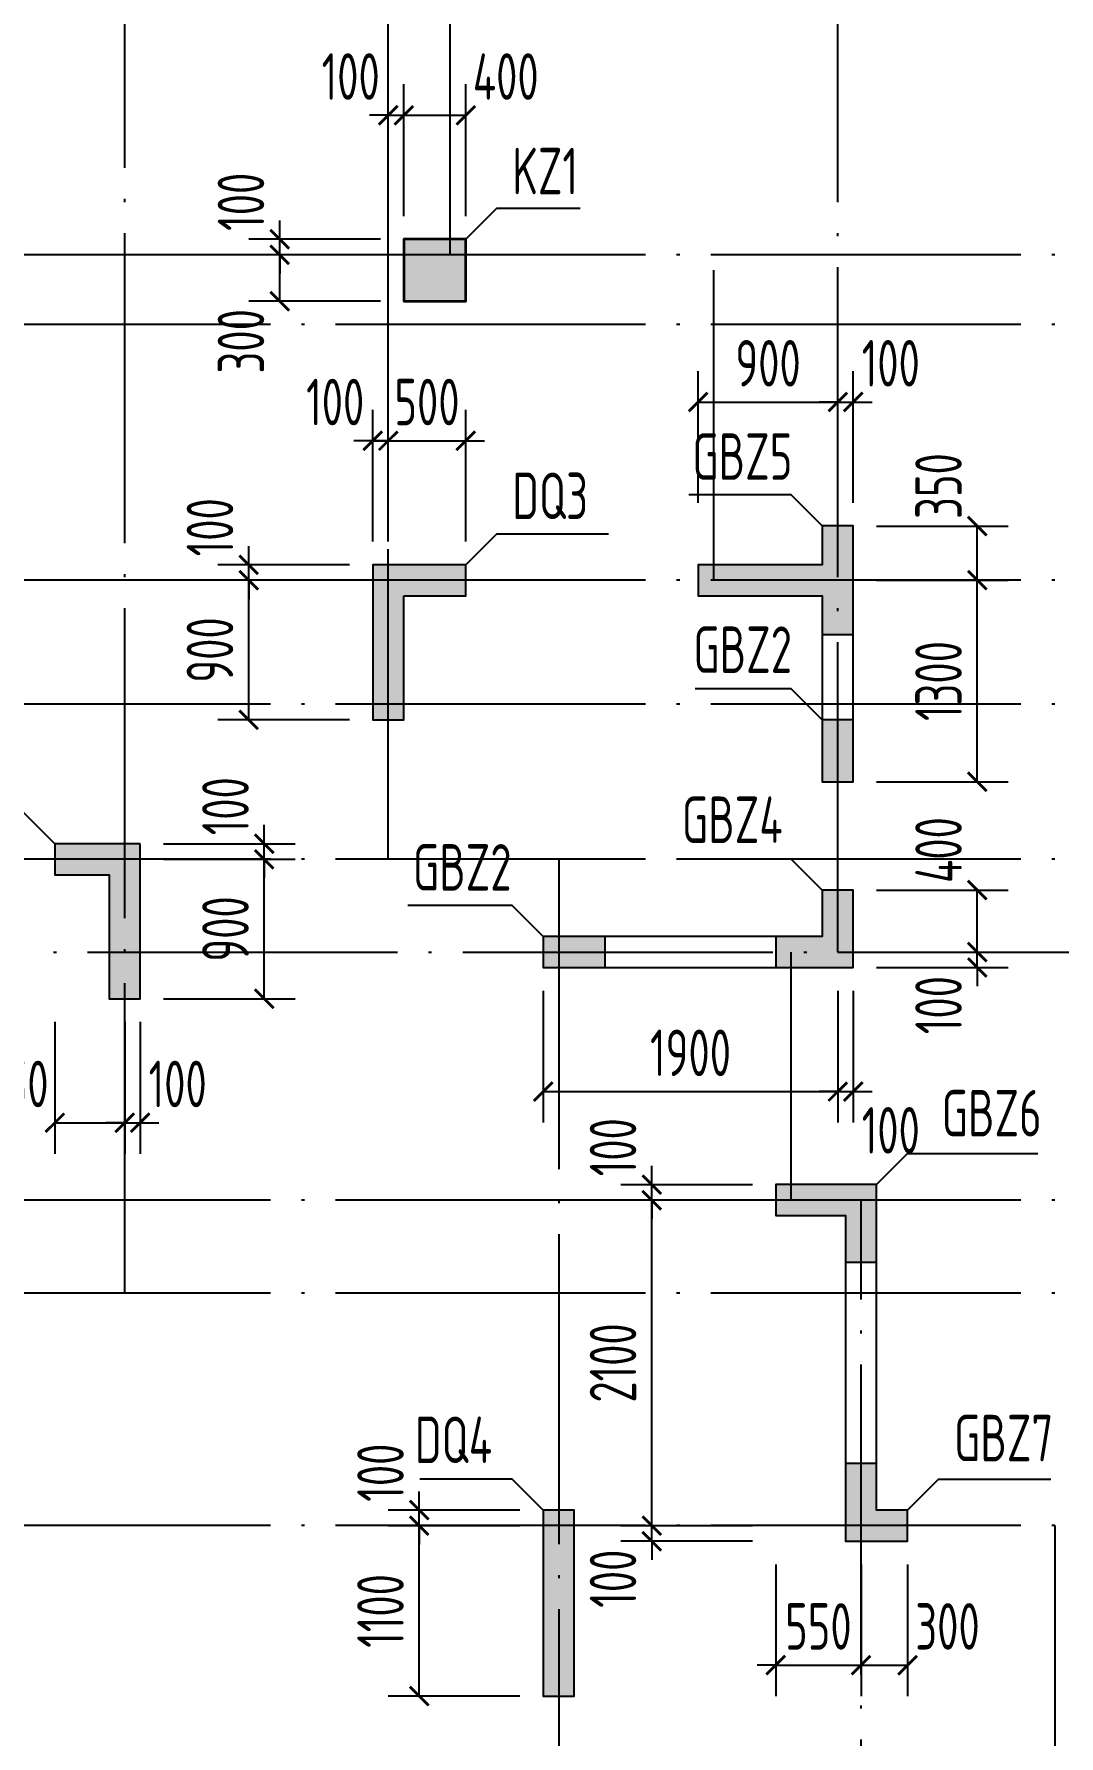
# Model space of a CAD drawing. Extents: x -1307975 to -76406, y -96289 to 379359.
# Drawn here: x -965280 to -958668, y 284193 to 295174 of the extents above; entities that cross this region are included whole.
import ezdxf
from ezdxf.enums import TextEntityAlignment as Align

# ---------------------------------------------------------------- set-up
doc = ezdxf.new("R2010")
doc.units = 0
doc.header["$LTSCALE"] = 1000
doc.linetypes.add('DOTE', pattern=[2.42, 2, -0.2, 0.02, -0.2])
doc.layers.get('0').update_dxf_attribs({"linetype": 'CONTINUOUS'})
doc.layers.get('DEFPOINTS').update_dxf_attribs({"linetype": 'CONTINUOUS'})
for name, color, linetype in [('A-DOTE', 10, 'DOTE'), ('COLU_DE_TEXT', 7, 'CONTINUOUS'), ('LABEL', 1, 'CONTINUOUS'), ('S-Q墙实线', 6, 'CONTINUOUS'), ('S-Q墙标注', 3, 'CONTINUOUS'), ('S-X详图填充', 252, 'CONTINUOUS'), ('S-X详图实线', 4, 'CONTINUOUS'), ('S-Z柱实线', 6, 'CONTINUOUS'), ('S-Z柱编号', 6, 'CONTINUOUS')]:
    doc.layers.add(name, color=color, linetype=linetype)
doc.styles.add('TSSD_REIN', font='tssdeng.shx', dxfattribs={"width": 0.7, "height": 300, "bigfont": 'tssdchn.shx'})
doc.styles.add('结构文字', font='zstxt.shx', dxfattribs={"width": 0.7, "bigfont": 'zshz.shx'})
doc.dimstyles.new('STRUCK', dxfattribs={"dimtxt": 400, "dimasz": 121, "dimexe": 200, "dimexo": 150, "dimgap": 115, "dimtad": 1, "dimdec": 0, "dimdsep": 46, "dimtxsty": '结构文字', "dimblk": 'ARCHTICK', "dimcen": 400, "dimclrd": 3, "dimclre": 3, "dimclrt": 7, "dimadec": 0, "dimazin": 0, "dimtfac": 1, "dimtdec": 0, "dimtix": 1, "dimtmove": 2, "dimatfit": 3, "dimldrblk": '_DIMX', "dimfxl": 1, "dimtolj": 1, "dimtzin": 0, "dimarcsym": 0})

# ---------------------------------------------------------------- blocks, each defined once
blk = doc.blocks.new('20210726.16350016')
at = {"layer": 'A-DOTE'}
for p, q in [((11100, 10900), (11100, 21100)), ((12800, 13700), (12800, 21100)), ((13200, 17600), (13200, 21100)), ((15700, 13100.3), (15700, 21100)), ((55600, 17600), (3600, 17600)), ((14900, 15500), (14900, 17600)), ((55600, 17150), (3600, 17150)), ((55600, 15500), (3600, 15500)), ((55600, 14700), (3600, 14700)), ((55600, 13700), (3600, 13700)), ((13900.2, 13700), (13900, 3600)), ((3600, 13100.3), (55600, 13100.3)), ((15400, 11500), (15400, 13100)), ((55600, 11500), (3600, 11500)), ((15850, 3600), (15850, 11500)), ((55600, 10900), (3600, 10900)), ((55600, 9400), (3600, 9400)), ((17100, 9400), (17100, 3600))]:
    blk.add_line(p, q, dxfattribs=at)
blk = doc.blocks.new('_ArchTick')
at = {"color": 0, "linetype": 'ByBlock', "const_width": 0.15}
blk.add_lwpolyline([(-0.5, -0.5), (0.5, 0.5)], dxfattribs=at)
blk = doc.blocks.new('*D1223')
at = {"layer": 'DEFPOINTS', "color": 0, "transparency": 16777216}
for p in [(-962795, 285550), (-961995, 285550), (-961995, 284450)]:
    blk.add_point(p, dxfattribs=at)
at = {"layer": 'S-Q墙标注', "color": 3, "lineweight": -2, "transparency": 16777216}
for p, q in [((-962145, 285550), (-962995, 285550)), ((-962795, 284450), (-962795, 285550)), ((-962145, 284450), (-962995, 284450))]:
    blk.add_line(p, q, dxfattribs=at)
at = {"layer": 'S-Q墙标注', "color": 3, "lineweight": -2, "transparency": 16777216, "xscale": 121, "yscale": 121, "zscale": 121}
for p, rotation in [((-962795, 285550), 90), ((-962795, 284450), 270)]:
    blk.add_blockref('_ArchTick', p, dxfattribs=dict(at, rotation=rotation))
at = {"layer": 'S-Q墙标注', "color": 7, "transparency": 16777216, "insert": (-963045, 285000), "char_height": 300, "attachment_point": 5, "rotation": 90, "style": 'TSSD_REIN'}
blk.add_mtext('\\A1;1100', dxfattribs=at)
blk = doc.blocks.new('_DIMX')
blk.add_line((-150, 0), (150, 0))
at = {"const_width": 50}
blk.add_lwpolyline([(-70, -70), (70, 70)], dxfattribs=at)
blk = doc.blocks.new('*D1224')
at = {"layer": 'DEFPOINTS', "color": 0, "transparency": 16777216}
for p in [(-962795, 285650), (-961995, 285650), (-961995, 285550)]:
    blk.add_point(p, dxfattribs=at)
at = {"layer": 'S-Q墙标注', "color": 3, "lineweight": -2, "transparency": 16777216}
for p, q in [((-962795, 285650), (-962795, 285771)), ((-962145, 285650), (-962995, 285650)), ((-962795, 285550), (-962795, 285650)), ((-962145, 285550), (-962995, 285550)), ((-962795, 285550), (-962795, 285429))]:
    blk.add_line(p, q, dxfattribs=at)
at = {"layer": 'S-Q墙标注', "color": 3, "lineweight": -2, "transparency": 16777216, "xscale": 121, "yscale": 121, "zscale": 121}
for p, rotation in [((-962795, 285650), 270), ((-962795, 285550), 90)]:
    blk.add_blockref('_ArchTick', p, dxfattribs=dict(at, rotation=rotation))
at = {"layer": 'S-Q墙标注', "color": 7, "transparency": 16777216, "insert": (-963045, 285892), "char_height": 300, "attachment_point": 5, "rotation": 90, "style": 'TSSD_REIN'}
blk.add_mtext('\\A1;100', dxfattribs=at)
blk = doc.blocks.new('*D1233')
at = {"layer": 'DEFPOINTS', "color": 0, "transparency": 16777216}
for p in [(-964595, 289850), (-963795, 289850), (-964595, 288950)]:
    blk.add_point(p, dxfattribs=at)
at = {"layer": 'S-Q墙标注', "color": 3, "lineweight": -2, "transparency": 16777216}
for p, q in [((-964445, 289850), (-963595, 289850)), ((-963795, 288950), (-963795, 289850)), ((-964445, 288950), (-963595, 288950))]:
    blk.add_line(p, q, dxfattribs=at)
at = {"layer": 'S-Q墙标注', "color": 3, "lineweight": -2, "transparency": 16777216, "xscale": 121, "yscale": 121, "zscale": 121}
for p, rotation in [((-963795, 289850), 90), ((-963795, 288950), 270)]:
    blk.add_blockref('_ArchTick', p, dxfattribs=dict(at, rotation=rotation))
at = {"layer": 'S-Q墙标注', "color": 7, "transparency": 16777216, "insert": (-964045, 289400), "char_height": 300, "attachment_point": 5, "rotation": 90, "style": 'TSSD_REIN'}
blk.add_mtext('\\A1;900', dxfattribs=at)
blk = doc.blocks.new('*D1234')
at = {"layer": 'DEFPOINTS', "color": 0, "transparency": 16777216}
for p in [(-964595, 289950), (-963795, 289950), (-964595, 289850)]:
    blk.add_point(p, dxfattribs=at)
at = {"layer": 'S-Q墙标注', "color": 3, "lineweight": -2, "transparency": 16777216}
for p, q in [((-963795, 289950), (-963795, 290071)), ((-964445, 289950), (-963595, 289950)), ((-963795, 289850), (-963795, 289950)), ((-964445, 289850), (-963595, 289850)), ((-963795, 289850), (-963795, 289729))]:
    blk.add_line(p, q, dxfattribs=at)
at = {"layer": 'S-Q墙标注', "color": 3, "lineweight": -2, "transparency": 16777216, "xscale": 121, "yscale": 121, "zscale": 121}
for p, rotation in [((-963795, 289950), 270), ((-963795, 289850), 90)]:
    blk.add_blockref('_ArchTick', p, dxfattribs=dict(at, rotation=rotation))
at = {"layer": 'S-Q墙标注', "color": 7, "transparency": 16777216, "insert": (-964045, 290192), "char_height": 300, "attachment_point": 5, "rotation": 90, "style": 'TSSD_REIN'}
blk.add_mtext('\\A1;100', dxfattribs=at)
blk = doc.blocks.new('*D1235')
at = {"layer": 'DEFPOINTS', "color": 0, "transparency": 16777216}
for p in [(-965145, 288950), (-964695, 288950), (-964695, 288150)]:
    blk.add_point(p, dxfattribs=at)
at = {"layer": 'S-Q墙标注', "color": 3, "lineweight": -2, "transparency": 16777216}
for p, q in [((-965145, 288800), (-965145, 287950)), ((-964695, 288800), (-964695, 287950)), ((-965145, 288150), (-964695, 288150))]:
    blk.add_line(p, q, dxfattribs=at)
at = {"layer": 'S-Q墙标注', "color": 3, "lineweight": -2, "transparency": 16777216, "xscale": 121, "yscale": 121, "zscale": 121, "rotation": 180}
blk.add_blockref('_ArchTick', (-965145, 288150), dxfattribs=at)
at = {"layer": 'S-Q墙标注', "color": 3, "lineweight": -2, "transparency": 16777216, "xscale": 121, "yscale": 121, "zscale": 121}
blk.add_blockref('_ArchTick', (-964695, 288150), dxfattribs=at)
at = {"layer": 'S-Q墙标注', "color": 7, "transparency": 16777216, "insert": (-965403, 288400), "char_height": 300, "attachment_point": 5, "style": 'TSSD_REIN'}
blk.add_mtext('\\A1;450', dxfattribs=at)
blk = doc.blocks.new('*D1236')
at = {"layer": 'DEFPOINTS', "color": 0, "transparency": 16777216}
for p in [(-964695, 288950), (-964595, 288950), (-964595, 288150)]:
    blk.add_point(p, dxfattribs=at)
at = {"layer": 'S-Q墙标注', "color": 3, "lineweight": -2, "transparency": 16777216}
for p, q in [((-964695, 288800), (-964695, 287950)), ((-964595, 288800), (-964595, 287950)), ((-964695, 288150), (-964816, 288150)), ((-964695, 288150), (-964595, 288150)), ((-964595, 288150), (-964474, 288150))]:
    blk.add_line(p, q, dxfattribs=at)
at = {"layer": 'S-Q墙标注', "color": 3, "lineweight": -2, "transparency": 16777216, "xscale": 121, "yscale": 121, "zscale": 121}
blk.add_blockref('_ArchTick', (-964695, 288150), dxfattribs=at)
at = {"layer": 'S-Q墙标注', "color": 3, "lineweight": -2, "transparency": 16777216, "xscale": 121, "yscale": 121, "zscale": 121, "rotation": 180}
blk.add_blockref('_ArchTick', (-964595, 288150), dxfattribs=at)
at = {"layer": 'S-Q墙标注', "color": 7, "transparency": 16777216, "insert": (-964353, 288400), "char_height": 300, "attachment_point": 5, "style": 'TSSD_REIN'}
blk.add_mtext('\\A1;100', dxfattribs=at)
blk = doc.blocks.new('*D1237')
at = {"layer": 'DEFPOINTS', "color": 0, "transparency": 16777216}
for p in [(-959995, 289251), (-959195, 289251), (-959995, 289151)]:
    blk.add_point(p, dxfattribs=at)
at = {"layer": 'S-Q墙标注', "color": 3, "lineweight": -2, "transparency": 16777216}
for p, q in [((-959195, 289251), (-959195, 289372)), ((-959845, 289251), (-958995, 289251)), ((-959195, 289151), (-959195, 289251)), ((-959845, 289151), (-958995, 289151)), ((-959195, 289151), (-959195, 289030))]:
    blk.add_line(p, q, dxfattribs=at)
at = {"layer": 'S-Q墙标注', "color": 3, "lineweight": -2, "transparency": 16777216, "xscale": 121, "yscale": 121, "zscale": 121}
for p, rotation in [((-959195, 289251), 270), ((-959195, 289151), 90)]:
    blk.add_blockref('_ArchTick', p, dxfattribs=dict(at, rotation=rotation))
at = {"layer": 'S-Q墙标注', "color": 7, "transparency": 16777216, "insert": (-959445, 288909), "char_height": 300, "attachment_point": 5, "rotation": 90, "style": 'TSSD_REIN'}
blk.add_mtext('\\A1;100', dxfattribs=at)
blk = doc.blocks.new('*D1238')
at = {"layer": 'DEFPOINTS', "color": 0, "transparency": 16777216}
for p in [(-959995, 289651), (-959195, 289651), (-959995, 289251)]:
    blk.add_point(p, dxfattribs=at)
at = {"layer": 'S-Q墙标注', "color": 3, "lineweight": -2, "transparency": 16777216}
for p, q in [((-959845, 289651), (-958995, 289651)), ((-959195, 289251), (-959195, 289651)), ((-959845, 289251), (-958995, 289251))]:
    blk.add_line(p, q, dxfattribs=at)
at = {"layer": 'S-Q墙标注', "color": 3, "lineweight": -2, "transparency": 16777216, "xscale": 121, "yscale": 121, "zscale": 121}
for p, rotation in [((-959195, 289651), 90), ((-959195, 289251), 270)]:
    blk.add_blockref('_ArchTick', p, dxfattribs=dict(at, rotation=rotation))
at = {"layer": 'S-Q墙标注', "color": 7, "transparency": 16777216, "insert": (-959445, 289909), "char_height": 300, "attachment_point": 5, "rotation": 90, "style": 'TSSD_REIN'}
blk.add_mtext('\\A1;400', dxfattribs=at)
blk = doc.blocks.new('*D1239')
at = {"layer": 'DEFPOINTS', "color": 0, "transparency": 16777216}
for p in [(-961995, 289151), (-960095, 289151), (-960095, 288351)]:
    blk.add_point(p, dxfattribs=at)
at = {"layer": 'S-Q墙标注', "color": 3, "lineweight": -2, "transparency": 16777216}
for p, q in [((-961995, 289001), (-961995, 288151)), ((-960095, 289001), (-960095, 288151)), ((-961995, 288351), (-960095, 288351))]:
    blk.add_line(p, q, dxfattribs=at)
at = {"layer": 'S-Q墙标注', "color": 3, "lineweight": -2, "transparency": 16777216, "xscale": 121, "yscale": 121, "zscale": 121, "rotation": 180}
blk.add_blockref('_ArchTick', (-961995, 288351), dxfattribs=at)
at = {"layer": 'S-Q墙标注', "color": 3, "lineweight": -2, "transparency": 16777216, "xscale": 121, "yscale": 121, "zscale": 121}
blk.add_blockref('_ArchTick', (-960095, 288351), dxfattribs=at)
at = {"layer": 'S-Q墙标注', "color": 7, "transparency": 16777216, "insert": (-961045, 288601), "char_height": 300, "attachment_point": 5, "style": 'TSSD_REIN'}
blk.add_mtext('\\A1;1900', dxfattribs=at)
blk = doc.blocks.new('*D1240')
at = {"layer": 'DEFPOINTS', "color": 0, "transparency": 16777216}
for p in [(-960095, 289151), (-959995, 289151), (-959995, 288351)]:
    blk.add_point(p, dxfattribs=at)
at = {"layer": 'S-Q墙标注', "color": 3, "lineweight": -2, "transparency": 16777216}
for p, q in [((-960095, 289001), (-960095, 288151)), ((-959995, 289001), (-959995, 288151)), ((-960095, 288351), (-960216, 288351)), ((-960095, 288351), (-959995, 288351)), ((-959995, 288351), (-959874, 288351))]:
    blk.add_line(p, q, dxfattribs=at)
at = {"layer": 'S-Q墙标注', "color": 3, "lineweight": -2, "transparency": 16777216, "xscale": 121, "yscale": 121, "zscale": 121}
blk.add_blockref('_ArchTick', (-960095, 288351), dxfattribs=at)
at = {"layer": 'S-Q墙标注', "color": 3, "lineweight": -2, "transparency": 16777216, "xscale": 121, "yscale": 121, "zscale": 121, "rotation": 180}
blk.add_blockref('_ArchTick', (-959995, 288351), dxfattribs=at)
at = {"layer": 'S-Q墙标注', "color": 7, "transparency": 16777216, "insert": (-959753, 288101), "char_height": 300, "attachment_point": 5, "style": 'TSSD_REIN'}
blk.add_mtext('\\A1;100', dxfattribs=at)
blk = doc.blocks.new('*D1241')
at = {"layer": 'DEFPOINTS', "color": 0, "transparency": 16777216}
for p in [(-963895, 291650), (-963095, 291650), (-963095, 290750)]:
    blk.add_point(p, dxfattribs=at)
at = {"layer": 'S-Q墙标注', "color": 3, "lineweight": -2, "transparency": 16777216}
for p, q in [((-963245, 291650), (-964095, 291650)), ((-963895, 290750), (-963895, 291650)), ((-963245, 290750), (-964095, 290750))]:
    blk.add_line(p, q, dxfattribs=at)
at = {"layer": 'S-Q墙标注', "color": 3, "lineweight": -2, "transparency": 16777216, "xscale": 121, "yscale": 121, "zscale": 121}
for p, rotation in [((-963895, 291650), 90), ((-963895, 290750), 270)]:
    blk.add_blockref('_ArchTick', p, dxfattribs=dict(at, rotation=rotation))
at = {"layer": 'S-Q墙标注', "color": 7, "transparency": 16777216, "insert": (-964145, 291200), "char_height": 300, "attachment_point": 5, "rotation": 90, "style": 'TSSD_REIN'}
blk.add_mtext('\\A1;900', dxfattribs=at)
blk = doc.blocks.new('*D1242')
at = {"layer": 'DEFPOINTS', "color": 0, "transparency": 16777216}
for p in [(-963895, 291750), (-963095, 291750), (-963095, 291650)]:
    blk.add_point(p, dxfattribs=at)
at = {"layer": 'S-Q墙标注', "color": 3, "lineweight": -2, "transparency": 16777216}
for p, q in [((-963895, 291750), (-963895, 291871)), ((-963245, 291750), (-964095, 291750)), ((-963895, 291650), (-963895, 291750)), ((-963245, 291650), (-964095, 291650)), ((-963895, 291650), (-963895, 291529))]:
    blk.add_line(p, q, dxfattribs=at)
at = {"layer": 'S-Q墙标注', "color": 3, "lineweight": -2, "transparency": 16777216, "xscale": 121, "yscale": 121, "zscale": 121}
for p, rotation in [((-963895, 291750), 270), ((-963895, 291650), 90)]:
    blk.add_blockref('_ArchTick', p, dxfattribs=dict(at, rotation=rotation))
at = {"layer": 'S-Q墙标注', "color": 7, "transparency": 16777216, "insert": (-964145, 291992), "char_height": 300, "attachment_point": 5, "rotation": 90, "style": 'TSSD_REIN'}
blk.add_mtext('\\A1;100', dxfattribs=at)
blk = doc.blocks.new('*D1243')
at = {"layer": 'DEFPOINTS', "color": 0, "transparency": 16777216}
for p in [(-962995, 292550), (-963095, 291750), (-962995, 291750)]:
    blk.add_point(p, dxfattribs=at)
at = {"layer": 'S-Q墙标注', "color": 3, "lineweight": -2, "transparency": 16777216}
for p, q in [((-963095, 291900), (-963095, 292750)), ((-962995, 291900), (-962995, 292750)), ((-963095, 292550), (-963216, 292550)), ((-963095, 292550), (-962995, 292550)), ((-962995, 292550), (-962874, 292550))]:
    blk.add_line(p, q, dxfattribs=at)
at = {"layer": 'S-Q墙标注', "color": 3, "lineweight": -2, "transparency": 16777216, "xscale": 121, "yscale": 121, "zscale": 121}
blk.add_blockref('_ArchTick', (-963095, 292550), dxfattribs=at)
at = {"layer": 'S-Q墙标注', "color": 3, "lineweight": -2, "transparency": 16777216, "xscale": 121, "yscale": 121, "zscale": 121, "rotation": 180}
blk.add_blockref('_ArchTick', (-962995, 292550), dxfattribs=at)
at = {"layer": 'S-Q墙标注', "color": 7, "transparency": 16777216, "insert": (-963337, 292800), "char_height": 300, "attachment_point": 5, "style": 'TSSD_REIN'}
blk.add_mtext('\\A1;100', dxfattribs=at)
blk = doc.blocks.new('*D1244')
at = {"layer": 'DEFPOINTS', "color": 0, "transparency": 16777216}
for p in [(-962495, 292550), (-962995, 291750), (-962495, 291750)]:
    blk.add_point(p, dxfattribs=at)
at = {"layer": 'S-Q墙标注', "color": 3, "lineweight": -2, "transparency": 16777216}
for p, q in [((-962995, 291900), (-962995, 292750)), ((-962495, 291900), (-962495, 292750)), ((-962995, 292550), (-963116, 292550)), ((-962995, 292550), (-962495, 292550)), ((-962495, 292550), (-962374, 292550))]:
    blk.add_line(p, q, dxfattribs=at)
at = {"layer": 'S-Q墙标注', "color": 3, "lineweight": -2, "transparency": 16777216, "xscale": 121, "yscale": 121, "zscale": 121}
blk.add_blockref('_ArchTick', (-962995, 292550), dxfattribs=at)
at = {"layer": 'S-Q墙标注', "color": 3, "lineweight": -2, "transparency": 16777216, "xscale": 121, "yscale": 121, "zscale": 121, "rotation": 180}
blk.add_blockref('_ArchTick', (-962495, 292550), dxfattribs=at)
at = {"layer": 'S-Q墙标注', "color": 7, "transparency": 16777216, "insert": (-962745, 292800), "char_height": 300, "attachment_point": 5, "style": 'TSSD_REIN'}
blk.add_mtext('\\A1;500', dxfattribs=at)
blk = doc.blocks.new('*D1245')
at = {"layer": 'DEFPOINTS', "color": 0, "transparency": 16777216}
for p in [(-961295, 285550), (-960495, 285550), (-960495, 285450)]:
    blk.add_point(p, dxfattribs=at)
at = {"layer": 'S-Q墙标注', "color": 3, "lineweight": -2, "transparency": 16777216}
for p, q in [((-961295, 285550), (-961295, 285671)), ((-960645, 285550), (-961495, 285550)), ((-961295, 285450), (-961295, 285550)), ((-960645, 285450), (-961495, 285450)), ((-961295, 285450), (-961295, 285329))]:
    blk.add_line(p, q, dxfattribs=at)
at = {"layer": 'S-Q墙标注', "color": 3, "lineweight": -2, "transparency": 16777216, "xscale": 121, "yscale": 121, "zscale": 121}
for p, rotation in [((-961295, 285550), 270), ((-961295, 285450), 90)]:
    blk.add_blockref('_ArchTick', p, dxfattribs=dict(at, rotation=rotation))
at = {"layer": 'S-Q墙标注', "color": 7, "transparency": 16777216, "insert": (-961545, 285208), "char_height": 300, "attachment_point": 5, "rotation": 90, "style": 'TSSD_REIN'}
blk.add_mtext('\\A1;100', dxfattribs=at)
blk = doc.blocks.new('*D1246')
at = {"layer": 'DEFPOINTS', "color": 0, "transparency": 16777216}
for p in [(-961295, 287650), (-960495, 287650), (-960495, 285550)]:
    blk.add_point(p, dxfattribs=at)
at = {"layer": 'S-Q墙标注', "color": 3, "lineweight": -2, "transparency": 16777216}
for p, q in [((-960645, 287650), (-961495, 287650)), ((-961295, 285550), (-961295, 287650)), ((-960645, 285550), (-961495, 285550))]:
    blk.add_line(p, q, dxfattribs=at)
at = {"layer": 'S-Q墙标注', "color": 3, "lineweight": -2, "transparency": 16777216, "xscale": 121, "yscale": 121, "zscale": 121}
for p, rotation in [((-961295, 287650), 90), ((-961295, 285550), 270)]:
    blk.add_blockref('_ArchTick', p, dxfattribs=dict(at, rotation=rotation))
at = {"layer": 'S-Q墙标注', "color": 7, "transparency": 16777216, "insert": (-961545, 286600), "char_height": 300, "attachment_point": 5, "rotation": 90, "style": 'TSSD_REIN'}
blk.add_mtext('\\A1;2100', dxfattribs=at)
blk = doc.blocks.new('*D1247')
at = {"layer": 'DEFPOINTS', "color": 0, "transparency": 16777216}
for p in [(-961295, 287750), (-960495, 287750), (-960495, 287650)]:
    blk.add_point(p, dxfattribs=at)
at = {"layer": 'S-Q墙标注', "color": 3, "lineweight": -2, "transparency": 16777216}
for p, q in [((-961295, 287750), (-961295, 287871)), ((-960645, 287750), (-961495, 287750)), ((-961295, 287650), (-961295, 287750)), ((-960645, 287650), (-961495, 287650)), ((-961295, 287650), (-961295, 287529))]:
    blk.add_line(p, q, dxfattribs=at)
at = {"layer": 'S-Q墙标注', "color": 3, "lineweight": -2, "transparency": 16777216, "xscale": 121, "yscale": 121, "zscale": 121}
for p, rotation in [((-961295, 287750), 270), ((-961295, 287650), 90)]:
    blk.add_blockref('_ArchTick', p, dxfattribs=dict(at, rotation=rotation))
at = {"layer": 'S-Q墙标注', "color": 7, "transparency": 16777216, "insert": (-961545, 287992), "char_height": 300, "attachment_point": 5, "rotation": 90, "style": 'TSSD_REIN'}
blk.add_mtext('\\A1;100', dxfattribs=at)
blk = doc.blocks.new('*D1678')
at = {"layer": 'DEFPOINTS', "color": 0, "transparency": 16777216}
for p in [(-960495, 285450), (-959945, 285450), (-959945, 284650)]:
    blk.add_point(p, dxfattribs=at)
at = {"layer": 'S-Q墙标注', "color": 3, "lineweight": -2, "transparency": 16777216}
for p, q in [((-960495, 285300), (-960495, 284450)), ((-959945, 285300), (-959945, 284450)), ((-960495, 284650), (-960616, 284650)), ((-960495, 284650), (-959945, 284650)), ((-959945, 284650), (-959824, 284650))]:
    blk.add_line(p, q, dxfattribs=at)
at = {"layer": 'S-Q墙标注', "color": 3, "lineweight": -2, "transparency": 16777216, "xscale": 121, "yscale": 121, "zscale": 121}
blk.add_blockref('_ArchTick', (-960495, 284650), dxfattribs=at)
at = {"layer": 'S-Q墙标注', "color": 3, "lineweight": -2, "transparency": 16777216, "xscale": 121, "yscale": 121, "zscale": 121, "rotation": 180}
blk.add_blockref('_ArchTick', (-959945, 284650), dxfattribs=at)
at = {"layer": 'S-Q墙标注', "color": 7, "transparency": 16777216, "insert": (-960220, 284900), "char_height": 300, "attachment_point": 5, "style": 'TSSD_REIN'}
blk.add_mtext('\\A1;550', dxfattribs=at)
blk = doc.blocks.new('*D1679')
at = {"layer": 'DEFPOINTS', "color": 0, "transparency": 16777216}
for p in [(-959945, 285450), (-959645, 285450), (-959645, 284650)]:
    blk.add_point(p, dxfattribs=at)
at = {"layer": 'S-Q墙标注', "color": 3, "lineweight": -2, "transparency": 16777216}
for p, q in [((-959945, 285300), (-959945, 284450)), ((-959645, 285300), (-959645, 284450)), ((-959945, 284650), (-959645, 284650))]:
    blk.add_line(p, q, dxfattribs=at)
at = {"layer": 'S-Q墙标注', "color": 3, "lineweight": -2, "transparency": 16777216, "xscale": 121, "yscale": 121, "zscale": 121, "rotation": 180}
blk.add_blockref('_ArchTick', (-959945, 284650), dxfattribs=at)
at = {"layer": 'S-Q墙标注', "color": 3, "lineweight": -2, "transparency": 16777216, "xscale": 121, "yscale": 121, "zscale": 121}
blk.add_blockref('_ArchTick', (-959645, 284650), dxfattribs=at)
at = {"layer": 'S-Q墙标注', "color": 7, "transparency": 16777216, "insert": (-959387, 284900), "char_height": 300, "attachment_point": 5, "style": 'TSSD_REIN'}
blk.add_mtext('\\A1;300', dxfattribs=at)
blk = doc.blocks.new('*D1702')
at = {"layer": 'DEFPOINTS', "color": 0, "transparency": 16777216}
for p in [(-963695, 293850), (-962895, 293850), (-962895, 293750)]:
    blk.add_point(p, dxfattribs=at)
at = {"layer": 'S-Q墙标注', "color": 3, "lineweight": -2, "transparency": 16777216}
for p, q in [((-963695, 293850), (-963695, 293971)), ((-963045, 293850), (-963895, 293850)), ((-963045, 293750), (-963895, 293750)), ((-963695, 293750), (-963695, 293850)), ((-963695, 293750), (-963695, 293629))]:
    blk.add_line(p, q, dxfattribs=at)
at = {"layer": 'S-Q墙标注', "color": 3, "lineweight": -2, "transparency": 16777216, "xscale": 121, "yscale": 121, "zscale": 121}
for p, rotation in [((-963695, 293850), 270), ((-963695, 293750), 90)]:
    blk.add_blockref('_ArchTick', p, dxfattribs=dict(at, rotation=rotation))
at = {"layer": 'S-Q墙标注', "color": 7, "transparency": 16777216, "insert": (-963945, 294092), "char_height": 300, "attachment_point": 5, "rotation": 90, "style": 'TSSD_REIN'}
blk.add_mtext('\\A1;100', dxfattribs=at)
blk = doc.blocks.new('*D1705')
at = {"layer": 'DEFPOINTS', "color": 0, "transparency": 16777216}
for p in [(-963695, 293750), (-962895, 293750), (-962895, 293450)]:
    blk.add_point(p, dxfattribs=at)
at = {"layer": 'S-Q墙标注', "color": 3, "lineweight": -2, "transparency": 16777216}
for p, q in [((-963045, 293750), (-963895, 293750)), ((-963695, 293450), (-963695, 293750)), ((-963045, 293450), (-963895, 293450))]:
    blk.add_line(p, q, dxfattribs=at)
at = {"layer": 'S-Q墙标注', "color": 3, "lineweight": -2, "transparency": 16777216, "xscale": 121, "yscale": 121, "zscale": 121}
for p, rotation in [((-963695, 293750), 90), ((-963695, 293450), 270)]:
    blk.add_blockref('_ArchTick', p, dxfattribs=dict(at, rotation=rotation))
at = {"layer": 'S-Q墙标注', "color": 7, "transparency": 16777216, "insert": (-963945, 293192), "char_height": 300, "attachment_point": 5, "rotation": 90, "style": 'TSSD_REIN'}
blk.add_mtext('\\A1;300', dxfattribs=at)
blk = doc.blocks.new('*D1706')
at = {"layer": 'DEFPOINTS', "color": 0, "transparency": 16777216}
for p in [(-962495, 294650), (-962895, 293850), (-962495, 293850)]:
    blk.add_point(p, dxfattribs=at)
at = {"layer": 'S-Q墙标注', "color": 3, "lineweight": -2, "transparency": 16777216}
for p, q in [((-962895, 294000), (-962895, 294850)), ((-962495, 294000), (-962495, 294850)), ((-962895, 294650), (-962495, 294650))]:
    blk.add_line(p, q, dxfattribs=at)
at = {"layer": 'S-Q墙标注', "color": 3, "lineweight": -2, "transparency": 16777216, "xscale": 121, "yscale": 121, "zscale": 121, "rotation": 180}
blk.add_blockref('_ArchTick', (-962895, 294650), dxfattribs=at)
at = {"layer": 'S-Q墙标注', "color": 3, "lineweight": -2, "transparency": 16777216, "xscale": 121, "yscale": 121, "zscale": 121}
blk.add_blockref('_ArchTick', (-962495, 294650), dxfattribs=at)
at = {"layer": 'S-Q墙标注', "color": 7, "transparency": 16777216, "insert": (-962237, 294900), "char_height": 300, "attachment_point": 5, "style": 'TSSD_REIN'}
blk.add_mtext('\\A1;400', dxfattribs=at)
blk = doc.blocks.new('*D1707')
at = {"layer": 'DEFPOINTS', "color": 0, "transparency": 16777216}
for p in [(-962895, 294650), (-962995, 293850), (-962895, 293850)]:
    blk.add_point(p, dxfattribs=at)
at = {"layer": 'S-Q墙标注', "color": 3, "lineweight": -2, "transparency": 16777216}
for p, q in [((-962995, 294000), (-962995, 294850)), ((-962895, 294000), (-962895, 294850)), ((-962995, 294650), (-963116, 294650)), ((-962995, 294650), (-962895, 294650)), ((-962895, 294650), (-962774, 294650))]:
    blk.add_line(p, q, dxfattribs=at)
at = {"layer": 'S-Q墙标注', "color": 3, "lineweight": -2, "transparency": 16777216, "xscale": 121, "yscale": 121, "zscale": 121}
blk.add_blockref('_ArchTick', (-962995, 294650), dxfattribs=at)
at = {"layer": 'S-Q墙标注', "color": 3, "lineweight": -2, "transparency": 16777216, "xscale": 121, "yscale": 121, "zscale": 121, "rotation": 180}
blk.add_blockref('_ArchTick', (-962895, 294650), dxfattribs=at)
at = {"layer": 'S-Q墙标注', "color": 7, "transparency": 16777216, "insert": (-963237, 294900), "char_height": 300, "attachment_point": 5, "style": 'TSSD_REIN'}
blk.add_mtext('\\A1;100', dxfattribs=at)
blk = doc.blocks.new('*D1748')
at = {"layer": 'DEFPOINTS', "color": 0, "transparency": 16777216}
for p in [(-959995, 291650), (-959195, 291650), (-959995, 290350)]:
    blk.add_point(p, dxfattribs=at)
at = {"layer": 'S-Q墙标注', "color": 3, "lineweight": -2, "transparency": 16777216}
for p, q in [((-959845, 291650), (-958995, 291650)), ((-959195, 290350), (-959195, 291650)), ((-959845, 290350), (-958995, 290350))]:
    blk.add_line(p, q, dxfattribs=at)
at = {"layer": 'S-Q墙标注', "color": 3, "lineweight": -2, "transparency": 16777216, "xscale": 121, "yscale": 121, "zscale": 121}
for p, rotation in [((-959195, 291650), 90), ((-959195, 290350), 270)]:
    blk.add_blockref('_ArchTick', p, dxfattribs=dict(at, rotation=rotation))
at = {"layer": 'S-Q墙标注', "color": 7, "transparency": 16777216, "insert": (-959445, 291000), "char_height": 300, "attachment_point": 5, "rotation": 90, "style": 'TSSD_REIN'}
blk.add_mtext('\\A1;1300', dxfattribs=at)
blk = doc.blocks.new('*D1749')
at = {"layer": 'DEFPOINTS', "color": 0, "transparency": 16777216}
for p in [(-959995, 292000), (-959195, 292000), (-959995, 291650)]:
    blk.add_point(p, dxfattribs=at)
at = {"layer": 'S-Q墙标注', "color": 3, "lineweight": -2, "transparency": 16777216}
for p, q in [((-959845, 292000), (-958995, 292000)), ((-959195, 291650), (-959195, 292000)), ((-959845, 291650), (-958995, 291650))]:
    blk.add_line(p, q, dxfattribs=at)
at = {"layer": 'S-Q墙标注', "color": 3, "lineweight": -2, "transparency": 16777216, "xscale": 121, "yscale": 121, "zscale": 121}
for p, rotation in [((-959195, 292000), 90), ((-959195, 291650), 270)]:
    blk.add_blockref('_ArchTick', p, dxfattribs=dict(at, rotation=rotation))
at = {"layer": 'S-Q墙标注', "color": 7, "transparency": 16777216, "insert": (-959445, 292258), "char_height": 300, "attachment_point": 5, "rotation": 90, "style": 'TSSD_REIN'}
blk.add_mtext('\\A1;350', dxfattribs=at)
blk = doc.blocks.new('*D1750')
at = {"layer": 'DEFPOINTS', "color": 0, "transparency": 16777216}
for p in [(-960095, 292800), (-960995, 292000), (-960095, 292000)]:
    blk.add_point(p, dxfattribs=at)
at = {"layer": 'S-Q墙标注', "color": 3, "lineweight": -2, "transparency": 16777216}
for p, q in [((-960995, 292150), (-960995, 293000)), ((-960095, 292150), (-960095, 293000)), ((-960995, 292800), (-960095, 292800))]:
    blk.add_line(p, q, dxfattribs=at)
at = {"layer": 'S-Q墙标注', "color": 3, "lineweight": -2, "transparency": 16777216, "xscale": 121, "yscale": 121, "zscale": 121, "rotation": 180}
blk.add_blockref('_ArchTick', (-960995, 292800), dxfattribs=at)
at = {"layer": 'S-Q墙标注', "color": 3, "lineweight": -2, "transparency": 16777216, "xscale": 121, "yscale": 121, "zscale": 121}
blk.add_blockref('_ArchTick', (-960095, 292800), dxfattribs=at)
at = {"layer": 'S-Q墙标注', "color": 7, "transparency": 16777216, "insert": (-960545, 293050), "char_height": 300, "attachment_point": 5, "style": 'TSSD_REIN'}
blk.add_mtext('\\A1;900', dxfattribs=at)
blk = doc.blocks.new('*D1751')
at = {"layer": 'DEFPOINTS', "color": 0, "transparency": 16777216}
for p in [(-959995, 292800), (-960095, 292000), (-959995, 292000)]:
    blk.add_point(p, dxfattribs=at)
at = {"layer": 'S-Q墙标注', "color": 3, "lineweight": -2, "transparency": 16777216}
for p, q in [((-960095, 292150), (-960095, 293000)), ((-959995, 292150), (-959995, 293000)), ((-960095, 292800), (-960216, 292800)), ((-960095, 292800), (-959995, 292800)), ((-959995, 292800), (-959874, 292800))]:
    blk.add_line(p, q, dxfattribs=at)
at = {"layer": 'S-Q墙标注', "color": 3, "lineweight": -2, "transparency": 16777216, "xscale": 121, "yscale": 121, "zscale": 121}
blk.add_blockref('_ArchTick', (-960095, 292800), dxfattribs=at)
at = {"layer": 'S-Q墙标注', "color": 3, "lineweight": -2, "transparency": 16777216, "xscale": 121, "yscale": 121, "zscale": 121, "rotation": 180}
blk.add_blockref('_ArchTick', (-959995, 292800), dxfattribs=at)
at = {"layer": 'S-Q墙标注', "color": 7, "transparency": 16777216, "insert": (-959753, 293050), "char_height": 300, "attachment_point": 5, "style": 'TSSD_REIN'}
blk.add_mtext('\\A1;100', dxfattribs=at)

msp = doc.modelspace()

# ---------------------------------------------------------------- hatches: boundary and pattern name
at = {"layer": 'S-X详图填充'}
h = msp.add_hatch(color=256, dxfattribs=at)
h.dxf.hatch_style = 1
h.paths.add_polyline_path([(-962494.83, 293850.33), (-962894.83, 293850.33), (-962894.83, 293450.33), (-962494.83, 293450.33)])
h = msp.add_hatch(color=256, dxfattribs=at)
h.dxf.hatch_style = 1
h.paths.add_polyline_path([(-960194.83, 291299.87), (-959994.83, 291299.87), (-959994.83, 292000.33), (-960194.83, 292000.33), (-960194.83, 291750.33), (-960994.96, 291750.33), (-960994.96, 291550.33), (-960194.83, 291550.33)])
h = msp.add_hatch(color=256, dxfattribs=at)
h.dxf.hatch_style = 1
h.paths.add_polyline_path([(-962894.83, 291550.33), (-962494.92, 291550.33), (-962494.92, 291750.33), (-963094.83, 291750.33), (-963094.83, 290750.33), (-962894.83, 290750.33)])
h = msp.add_hatch(color=256, dxfattribs=at)
h.dxf.hatch_style = 1
h.paths.add_polyline_path([(-959994.83, 290750.33), (-960194.83, 290750.33), (-960194.83, 290350.33), (-959994.83, 290350.33)])
h = msp.add_hatch(color=256, dxfattribs=at)
h.dxf.hatch_style = 1
h.paths.add_polyline_path([(-964594.82, 289950.33), (-965144.74, 289950.33), (-965144.74, 289750.33), (-964794.82, 289750.33), (-964794.82, 288950.33), (-964594.82, 288950.33)])
h = msp.add_hatch(color=256, dxfattribs=at)
h.dxf.hatch_style = 1
h.paths.add_polyline_path([(-960494.83, 289350.6), (-960494.83, 289150.6), (-959994.83, 289150.6), (-959994.83, 289650.6), (-960194.83, 289650.6), (-960194.83, 289350.6)])
h = msp.add_hatch(color=256, dxfattribs=at)
h.dxf.hatch_style = 1
h.paths.add_polyline_path([(-961594.83, 289150.6), (-961594.83, 289350.6), (-961994.83, 289350.6), (-961994.83, 289150.6)])
h = msp.add_hatch(color=256, dxfattribs=at)
h.dxf.hatch_style = 1
h.paths.add_polyline_path([(-960044.83, 287250.33), (-959844.83, 287250.33), (-959844.83, 287750.33), (-960494.9, 287750.33), (-960494.9, 287550.33), (-960044.83, 287550.33)])
h = msp.add_hatch(color=256, dxfattribs=at)
h.dxf.hatch_style = 1
h.paths.add_polyline_path([(-959844.83, 285950.33), (-960044.83, 285950.33), (-960044.83, 285450.33), (-959644.83, 285450.33), (-959644.83, 285650.33), (-959844.83, 285650.33)])
h = msp.add_hatch(color=256, dxfattribs=at)
h.dxf.hatch_style = 1
h.paths.add_polyline_path([(-961994.73, 284450.33), (-961794.73, 284450.33), (-961794.82, 285650.33), (-961994.82, 285650.33)])

# ---------------------------------------------------------------- linework, layer by layer
at = {"layer": 'LABEL'}
msp.add_lwpolyline([(-962494.83, 293850.33), (-962294.83, 294050.33), (-961755.88, 294050.33)], dxfattribs=at)
at = {"layer": 'S-Q墙实线'}
msp.add_lwpolyline([(-959994.83, 291650.33), (-959994.83, 292000.33), (-960194.83, 292000.33), (-960194.83, 291750.33), (-960994.96, 291750.33), (-960994.96, 291550.33), (-960194.83, 291550.33), (-960194.83, 290350.33), (-959994.83, 290350.33), (-959994.83, 291650.33)], dxfattribs=at)
for points in [[(-962894.83, 291550.33), (-962494.92, 291550.33), (-962494.92, 291750.33), (-963094.83, 291750.33), (-963094.83, 290750.33), (-962894.83, 290750.33)], [(-964594.82, 289950.33), (-965144.74, 289950.33), (-965144.74, 289750.33), (-964794.82, 289750.33), (-964794.82, 288950.33), (-964594.82, 288950.33)], [(-959994.83, 289150.6), (-959994.83, 289650.6), (-960194.83, 289650.6), (-960194.83, 289350.6), (-960394.9, 289350.6), (-961994.83, 289350.6), (-961994.83, 289150.6), (-960394.9, 289150.6)], [(-959844.83, 287750.33), (-960494.9, 287750.33), (-960494.9, 287550.33), (-960044.83, 287550.33), (-960044.83, 287050.33), (-960044.83, 285450.33), (-959644.83, 285450.33), (-959644.83, 285650.33), (-959844.83, 285650.33), (-959844.83, 287050.33)], [(-961794.82, 284450.33), (-961794.82, 285650.33), (-961994.82, 285650.33), (-961994.82, 284450.33)]]:
    msp.add_lwpolyline(points, close=True, dxfattribs=at)
at = {"layer": 'S-X详图实线'}
for points in [[(-962494.83, 293850.33), (-962894.83, 293850.33), (-962894.83, 293450.33), (-962494.83, 293450.33), (-962494.83, 293850.33)], [(-960194.83, 291299.87), (-959994.83, 291299.87), (-959994.83, 292000.33), (-960194.83, 292000.33), (-960194.83, 291750.33), (-960994.96, 291750.33), (-960994.96, 291550.33), (-960194.83, 291550.33), (-960194.83, 291550.33)], [(-962894.83, 291550.33), (-962494.92, 291550.33), (-962494.92, 291750.33), (-963094.83, 291750.33), (-963094.83, 290750.33), (-962894.83, 290750.33), (-962894.83, 291550.33)], [(-959994.83, 290750.33), (-960194.83, 290750.33), (-960194.83, 290350.33), (-959994.83, 290350.33), (-959994.83, 290750.33)], [(-964594.82, 289950.33), (-965144.74, 289950.33), (-965144.74, 289750.33), (-964794.82, 289750.33), (-964794.82, 288950.33), (-964594.82, 288950.33), (-964594.82, 289950.33)], [(-960494.83, 289350.6), (-960494.83, 289150.6), (-959994.83, 289150.6), (-959994.83, 289650.6), (-960194.83, 289650.6), (-960194.83, 289350.6), (-960494.83, 289350.6)], [(-961594.83, 289150.6), (-961594.83, 289350.6), (-961994.83, 289350.6), (-961994.83, 289150.6), (-961594.83, 289150.6)], [(-960044.83, 287250.33), (-959844.83, 287250.33), (-959844.83, 287750.33), (-960494.9, 287750.33), (-960494.9, 287550.33), (-960044.83, 287550.33), (-960044.83, 287250.33)], [(-959844.83, 285950.33), (-960044.83, 285950.33), (-960044.83, 285450.33), (-959644.83, 285450.33), (-959644.83, 285650.33), (-959844.83, 285650.33), (-959844.83, 285950.33)], [(-961994.73, 284450.33), (-961794.73, 284450.33), (-961794.82, 285650.33), (-961994.82, 285650.33), (-961994.82, 285250.33)]]:
    msp.add_lwpolyline(points, close=True, dxfattribs=at)
at = {"layer": 'S-Z柱实线', "lineweight": 35}
msp.add_lwpolyline([(-962494.83, 293850.33), (-962894.83, 293850.33), (-962894.83, 293450.33), (-962494.83, 293450.33)], close=True, dxfattribs=at)
at = {"layer": 'S-Z柱编号', "color": 7}
for points in [[(-960194.83, 292000.33), (-960394.83, 292200.33), (-961056.44, 292200.33)], [(-962494.92, 291750.33), (-962294.92, 291950.33), (-961573.38, 291950.33)], [(-960194.83, 290750.33), (-960394.83, 290950.33), (-961014.92, 290950.33)], [(-965144.74, 289950.33), (-965344.74, 290150.33), (-965973.16, 290150.33)], [(-960194.83, 289650.6), (-960394.83, 289850.6), (-961119.44, 289850.6)], [(-961994.83, 289350.6), (-962194.83, 289550.6), (-962869.23, 289550.6)], [(-959844.83, 287750.33), (-959644.83, 287950.33), (-958804.83, 287950.33)], [(-961994.59, 285650.33), (-962194.59, 285850.33), (-962792.1, 285850.33)], [(-959644.83, 285650.33), (-959444.83, 285850.33), (-958720.18, 285850.33)]]:
    msp.add_lwpolyline(points, dxfattribs=at)

# ---------------------------------------------------------------- block references
at = {"layer": 'A-DOTE'}
msp.add_blockref('20210726.16350016', (-975794.83, 276150.28), dxfattribs=at)

# ---------------------------------------------------------------- texts
at = {"layer": 'COLU_DE_TEXT', "style": 'TSSD_REIN', "width": 0.7}
msp.add_text('KZ1', height=300, dxfattribs=at).set_placement((-962194.83, 294050.33), align=Align.BOTTOM_LEFT)
at = {"layer": 'S-Z柱编号', "color": 7, "style": 'TSSD_REIN', "width": 0.7}
for s, p in [('GBZ5', (-961033.17, 292208.08)), ('DQ3', (-962194.92, 291954.77)), ('GBZ2', (-961026.51, 290962.04)), ('GBZ4', (-961100.6, 289864.81)), ('GBZ2', (-962835.97, 289557.74)), ('GBZ6', (-959424.54, 287971.55)), ('DQ4', (-962823.21, 285864.03)), ('GBZ7', (-959344.83, 285875.3))]:
    msp.add_text(s, height=300, dxfattribs=at).set_placement(p, align=Align.BOTTOM_LEFT)

# ---------------------------------------------------------------- dimensions: what is measured, and where the dimension line sits
at = {"layer": 'S-Q墙标注'}
for base, p1, p2, picture, middle in [((-962894.83, 294650.33), (-962994.83, 293850.33), (-962894.83, 293850.33), '*D1707', (-963236.76, 294900.33)), ((-962494.83, 294650.33), (-962894.83, 293850.33), (-962494.83, 293850.33), '*D1706', (-962236.76, 294900.33)), ((-959994.83, 292800.33), (-960094.84, 292000.33), (-959994.83, 292000.33), '*D1751', (-959752.91, 293050.33)), ((-962994.83, 292550.33), (-963094.83, 291750.33), (-962994.83, 291750.33), '*D1243', (-963336.76, 292800.33)), ((-959994.83, 288350.6), (-960094.83, 289150.6), (-959994.83, 289150.6), '*D1240', (-959752.91, 288100.6)), ((-964694.83, 288150.33), (-965144.74, 288950.33), (-964694.83, 288950.33), '*D1235', (-965402.82, 288400.33)), ((-964594.82, 288150.33), (-964694.83, 288950.33), (-964594.82, 288950.33), '*D1236', (-964352.9, 288400.33)), ((-959644.82, 284650.3), (-959944.82, 285450.3), (-959644.82, 285450.3), '*D1679', (-959386.75, 284900.3))]:
    dim = msp.add_linear_dim(base=base, p1=p1, p2=p2, dimstyle='STRUCK', override={"dimtxt": 300, "dimgap": 100, "dimtxsty": 'TSSD_REIN'}, dxfattribs=at)
    dim.commit()
    dim.dimension.update_dxf_attribs({"geometry": picture, "text_midpoint": middle, "dimtype": 160})
for base, p1, p2, picture, middle in [((-963694.83, 293850.33), (-962894.83, 293750.33), (-962894.83, 293850.33), '*D1702', (-963944.83, 294092.25)), ((-963694.83, 293750.33), (-962894.83, 293450.33), (-962894.83, 293750.33), '*D1705', (-963944.83, 293192.25)), ((-959194.83, 292000.33), (-959994.83, 291650.33), (-959994.83, 292000.33), '*D1749', (-959444.83, 292258.4)), ((-963894.83, 291750.33), (-963094.83, 291650.33), (-963094.83, 291750.33), '*D1242', (-964144.83, 291992.25)), ((-963794.82, 289950.33), (-964594.82, 289850.33), (-964594.82, 289950.33), '*D1234', (-964044.82, 290192.25)), ((-959194.83, 289650.6), (-959994.83, 289250.6), (-959994.83, 289650.6), '*D1238', (-959444.83, 289908.67)), ((-959194.83, 289250.6), (-959994.83, 289150.6), (-959994.83, 289250.6), '*D1237', (-959444.83, 288908.67)), ((-961294.9, 287750.33), (-960494.9, 287650.33), (-960494.9, 287750.33), '*D1247', (-961544.9, 287992.25)), ((-962794.82, 285650.33), (-961994.82, 285550.33), (-961994.82, 285650.33), '*D1224', (-963044.82, 285892.25)), ((-961294.9, 285550.33), (-960494.9, 285450.33), (-960494.9, 285550.33), '*D1245', (-961544.9, 285208.4))]:
    dim = msp.add_linear_dim(base=base, p1=p1, p2=p2, angle=90, dimstyle='STRUCK', override={"dimtxt": 300, "dimgap": 100, "dimtxsty": 'TSSD_REIN'}, dxfattribs=at)
    dim.commit()
    dim.dimension.update_dxf_attribs({"geometry": picture, "text_midpoint": middle, "dimtype": 160})
for base, p1, p2, picture, middle in [((-960094.84, 292800.33), (-960994.96, 292000.33), (-960094.84, 292000.33), '*D1750', (-960544.9, 293050.33)), ((-962494.92, 292550.33), (-962994.83, 291750.33), (-962494.92, 291750.33), '*D1244', (-962744.87, 292800.33)), ((-960094.83, 288350.6), (-961994.83, 289150.6), (-960094.83, 289150.6), '*D1239', (-961044.83, 288600.6)), ((-959944.82, 284650.3), (-960494.83, 285450.44), (-959944.82, 285450.3), '*D1678', (-960219.83, 284900.3))]:
    dim = msp.add_linear_dim(base=base, p1=p1, p2=p2, dimstyle='STRUCK', override={"dimtxt": 300, "dimgap": 100, "dimtxsty": 'TSSD_REIN'}, dxfattribs=at)
    dim.commit()
    dim.dimension.update_dxf_attribs({"geometry": picture, "text_midpoint": middle})
for base, p1, p2, picture, middle in [((-963894.83, 291650.33), (-963094.83, 290750.33), (-963094.83, 291650.33), '*D1241', (-964144.83, 291200.33)), ((-959194.83, 291650.33), (-959994.83, 290350.33), (-959994.83, 291650.33), '*D1748', (-959444.83, 291000.33)), ((-963794.82, 289850.33), (-964594.82, 288950.33), (-964594.82, 289850.33), '*D1233', (-964044.82, 289400.33)), ((-961294.9, 287650.33), (-960494.9, 285550.33), (-960494.9, 287650.33), '*D1246', (-961544.9, 286600.33)), ((-962794.82, 285550.33), (-961994.82, 284450.33), (-961994.82, 285550.33), '*D1223', (-963044.82, 285000.33))]:
    dim = msp.add_linear_dim(base=base, p1=p1, p2=p2, angle=90, dimstyle='STRUCK', override={"dimtxt": 300, "dimgap": 100, "dimtxsty": 'TSSD_REIN'}, dxfattribs=at)
    dim.commit()
    dim.dimension.update_dxf_attribs({"geometry": picture, "text_midpoint": middle})

doc.saveas('drawing.dxf')
